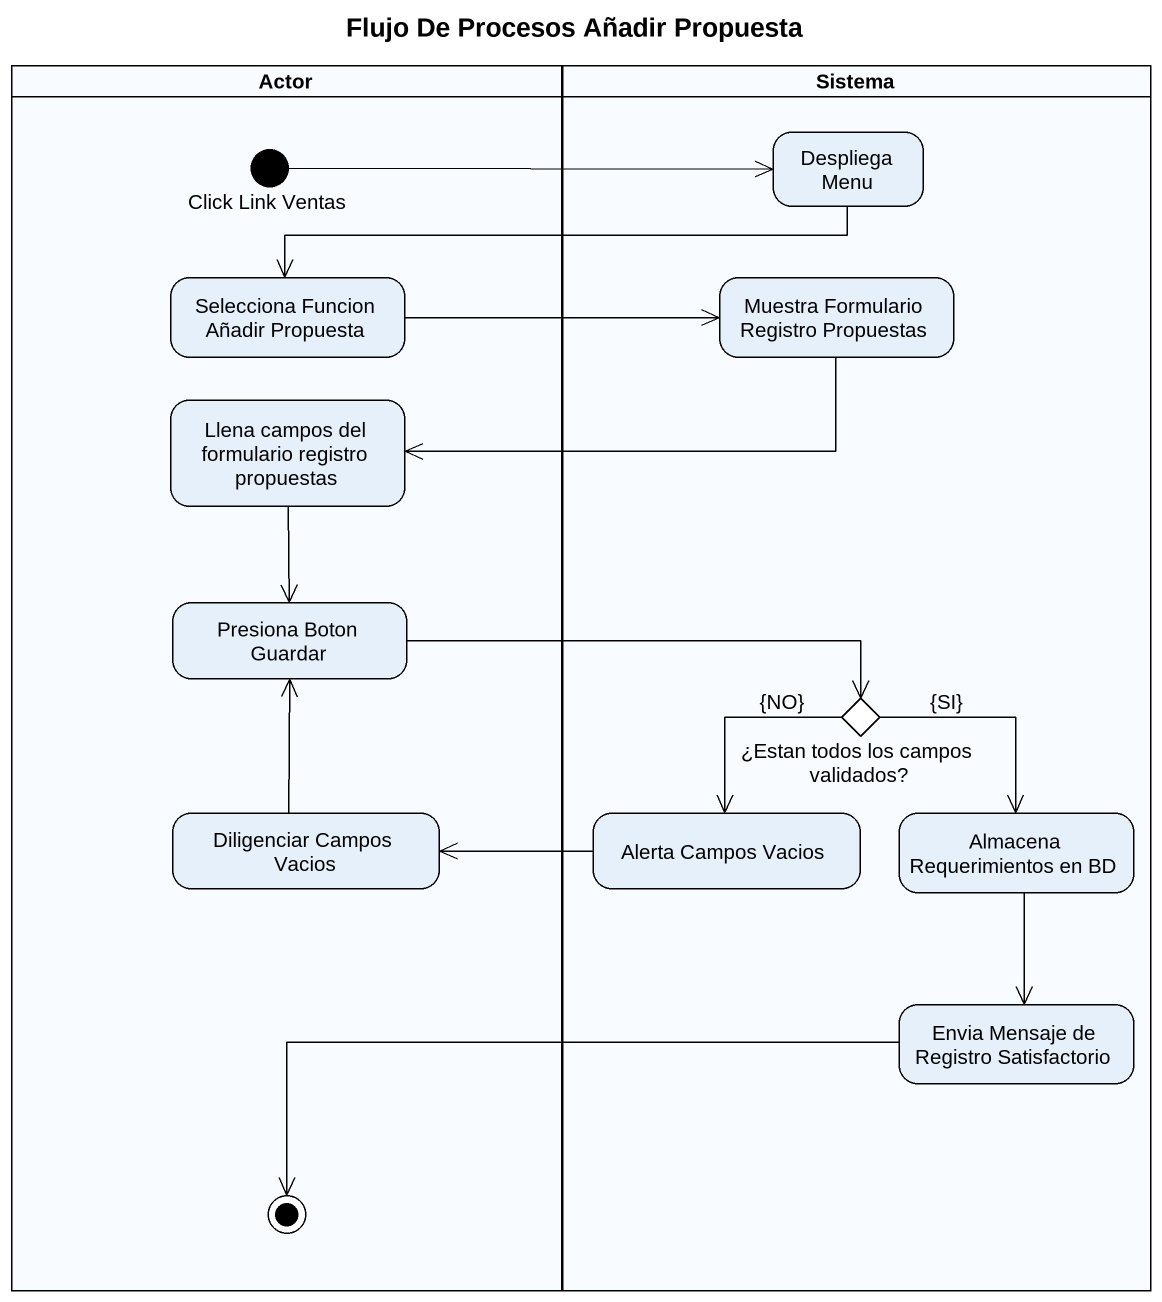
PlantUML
@startuml
title Flujo De Procesos Añadir Propuesta
hide empty description
state "Actor" as Actor_ <<partition>> {
  state "Click Link Ventas" as Click_Link_Ventas <<start>>
  state "Selecciona Funcion Añadir Propuesta" as Selecciona_Funcion_Añadir
  state "Llena campos del formulario registro propuestas" as Llena_campos_del_formulario
  state "Presiona Boton Guardar" as Presiona_Boton_Guardar
  state "Diligenciar Campos Vacios" as Diligenciar_Campos_Vacios
  state final1 <<end>>
}
state Sistema <<partition>> {
  state "Despliega Menu" as Despliega_Menu
  state "Muestra Formulario Registro Propuestas" as Muestra_Formulario_Registro
  state "¿Estan todos los campos validados?" as Estan_todos_los_campos <<choice>>
  state "Alerta Campos Vacios" as Alerta_Campos_Vacios
  state "Almacena Requerimientos en BD" as Almacena_Requerimientos_en
  state "Envia Mensaje de Registro Satisfactorio" as Envia_Mensaje_de_Registro
}
Click_Link_Ventas -right-> Despliega_Menu
Despliega_Menu -left-> Selecciona_Funcion_Añadir
Selecciona_Funcion_Añadir -right-> Muestra_Formulario_Registro
Muestra_Formulario_Registro -left-> Llena_campos_del_formulario
Llena_campos_del_formulario --> Presiona_Boton_Guardar
Presiona_Boton_Guardar -right-> Estan_todos_los_campos
Estan_todos_los_campos --> Alerta_Campos_Vacios : {NO}
Estan_todos_los_campos --> Almacena_Requerimientos_en : {SI}
Diligenciar_Campos_Vacios -up-> Presiona_Boton_Guardar
Alerta_Campos_Vacios -left-> Diligenciar_Campos_Vacios
Almacena_Requerimientos_en --> Envia_Mensaje_de_Registro
Envia_Mensaje_de_Registro -left-> final1
@enduml
